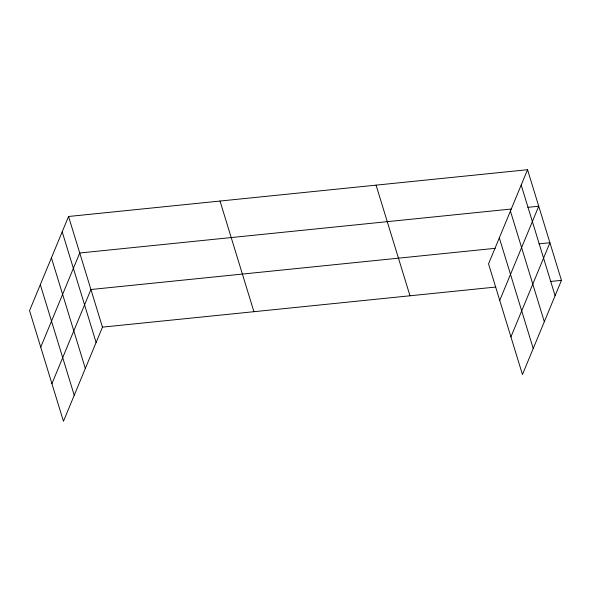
<?xml version="1.0" encoding="UTF-8"?>
<svg xmlns="http://www.w3.org/2000/svg" width="591" height="591" viewBox="0 0 591 591"><rect width="100%" height="100%" fill="white"/><g stroke="black" fill="none" stroke-linecap="round" stroke-linejoin="round"><path stroke-width="0.89" d="M68.549 216.483L29.55 310.644L63.451 421.287L102.457 327.133L68.549 216.483L527.549 169.713L561.45 280.356L522.451 374.517L488.543 263.867L527.549 169.713M40.742 347.153L79.741 253L511.363 209.015M51.927 383.67L90.933 289.509L495.177 248.316M499.735 300.383L538.733 206.222L527.785 207.338M510.92 336.9L549.925 242.738L538.97 243.854M102.457 327.133L495.753 287.049M550.502 281.471L561.45 280.356M521.188 185.057L555.097 295.707M510.417 211.068L544.318 321.711M499.314 237.863L533.222 348.505M376.075 185.146L409.984 295.788M220.022 201.051L253.923 311.693M62.195 231.835L96.097 342.477M51.424 257.839L85.326 368.481M40.321 284.633L74.23 395.283"/></g></svg>
